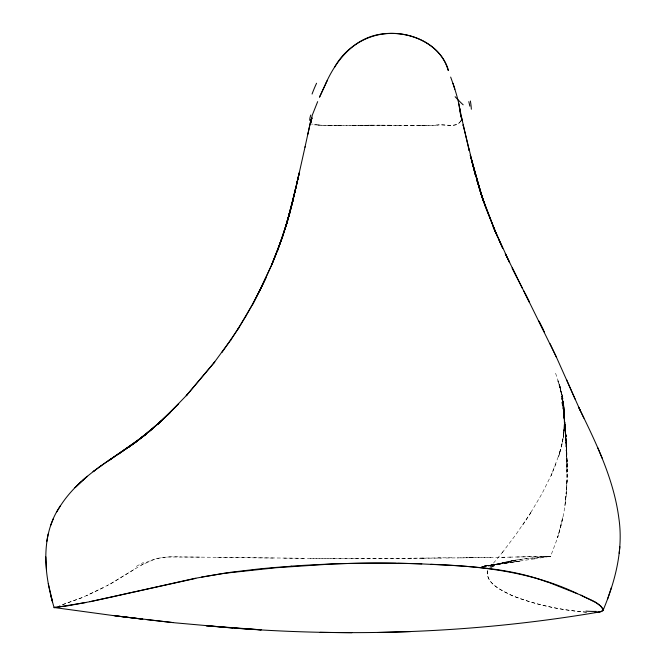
<?xml version="1.0" encoding="UTF-8"?>
<svg xmlns="http://www.w3.org/2000/svg" width="666" height="666" viewBox="0 0 666 666"><rect width="100%" height="100%" fill="white"/><g stroke="black" fill="none" stroke-linecap="round" stroke-linejoin="round"><path stroke-width="0.5" stroke-dasharray="3.33 2.5" d="M555.586 373.276L560.922 389.16L559.515 384.915L562.995 398.759L557.867 380.761L561.247 392.341L563.528 403.921L564.793 417.432L562.529 399.866C564.851 412.337 565.184 425.108 563.311 437.662L564.518 418.656L562.42 403.796L564.343 415.884L564.668 427.031L563.936 413.261L565.509 428.654L565.609 439.319L565.484 427.905L564.676 421.836L565.958 437.812L565.276 426.473L566.092 436.363L566.017 447.069L566.008 435.04L564.602 424.525L566.092 436.363L566.008 435.04L566.366 445.704L565.725 433.832L566.5 444.447L566.225 455.477L566.433 443.156L565.226 432.609L566.5 444.447L566.433 443.156L566.649 454.154L566.158 441.991L566.833 452.947L566.483 463.519L566.808 451.823L565.684 440.917L566.833 452.947L566.808 451.823L566.916 462.387L566.566 450.799L567.124 461.347L566.758 472.336L567.074 460.397L566.1 449.875L567.124 461.347L567.074 460.397L567.174 471.395L566.741 459.507L567.29 470.496L566.957 481.759L567.057 469.697L567.174 480.969L566.25 493.439L566.933 480.236L566.516 492.74L564.943 505.536L566.2 492.166C565.426 507.609 562.312 522.852 557.492 537.52L560.556 527.455L562.82 516.966L557.775 537.362L550.615 556.277L527.122 558.433L508.766 561.33M564.035 431.718L564.518 418.656M564.552 421.536L563.761 433.649L561.488 446.287C565.476 429.845 565.609 412.529 561.205 396.145L563.844 409.249L564.302 428.08L564.144 411.188L561.913 397.968L564.385 413.211L564.502 426.598L564.385 413.211L563.061 401.856L564.31 408.225L561.888 394.447L558.732 382.8L562.462 396.595M564.452 426.14L564.552 420.562C564.676 432.842 562.046 444.93 558.599 456.651L562.37 442.465L559.09 454.77L559.69 452.947L551.182 475.432L556.185 463.278M564.443 428.879L564.235 414.985L562.42 403.796M564.177 430.769L564.427 416.791L564.318 429.82M564.518 425.183L563.469 407.367L564.76 426.115L564.568 418.781L563.744 412.421L564.868 424.342L563.519 411.596L565.501 429.412L563.611 414.002L565.442 430.194L563.278 410.822L564.893 423.476M563.511 435.631L564.518 424.533M460.822 120.796C456.768 129.354 441.841 122.86 434.307 125.441M460.805 120.762C456.61 128.763 444.006 123.268 436.721 125.391M487.487 570.704C485.647 583.791 502.347 590.684 511.929 595.554C535.922 604.986 561.496 610.306 587.179 612.196M487.354 570.629C485.464 583.807 502.464 590.684 512.079 595.604C536.038 604.986 561.571 610.181 587.171 612.279M551.889 473.759L542.107 493.481L529.911 514.069L530.769 512.762L516.083 534.323L502.022 552.988M522.768 524.991L530.769 512.762M503.071 551.59L490.434 566.808M199.991 557.134L168.648 556.984L161.721 557.5L155.436 558.907L141.317 565.143L107.301 585.68M133.733 569.68L111.297 583.491L86.339 595.812M141.3 565.201C153.014 557.567 167.099 556.218 180.711 556.934M491.475 566.933L502.106 562.887L516.142 559.989M491.433 566.858L498.934 563.819L505.294 562.096M103.247 587.795L82.209 597.577L59.341 605.81M82.118 597.618L61.888 604.911M482.675 567.532L515.068 560.148L491.816 565.084L498.601 563.794L481.535 566.683M491.816 565.084L519.289 559.482M482.434 566.633L498.601 563.794M503.504 563.036L482.509 566.558M481.893 566.633L496.278 564.41L482.059 566.558M482.134 566.575L490.942 565.184M534.257 558.891L550.724 556.277M534.632 558.824L489.901 565.467M504.062 563.453L518.131 561.33M484.074 566.267L497.469 564.252L482.134 566.541L501.773 563.727M505.386 563.236L519.605 561.147M519.838 561.097L479.728 566.808M500.824 563.844L488.236 565.692L502.639 563.627M519.771 559.407L550.79 556.285L548.876 556.293M481.61 566.558L491.217 565.284M549.442 556.301L523.842 556.868M547.868 556.335L509.498 557.134M516.899 557.001L523.667 556.868M501.656 557.275L511.721 557.101M435.731 125.408L430.136 125.474M504.895 557.217L457.026 557.942M472.669 557.7L443.639 558.033M337.92 125.441L354.478 125.283M422.444 558.191L441.716 558.05M356.193 125.266L350 125.325M341.175 125.416L334.207 125.474M433.191 125.449L428.471 125.474M421.919 558.2L424.192 558.175M336.63 125.449L332.617 125.474M355.711 125.266L361.788 125.225M359.598 125.241L398.892 125.266M550.041 556.268L550.582 556.268M411.513 558.291L355.12 558.474M368.156 125.191L371.42 125.183M325.741 125.408L332.817 125.474M388.578 125.458L393.847 125.449M328.846 125.466L428.521 125.483M364.843 125.449L370.371 125.458M426.548 125.474L431.501 125.466M381.377 125.175L391.367 125.216M424.417 125.466L426.764 125.483M331.243 125.474L326.606 125.433M361.929 125.449L364.327 125.458M334.032 558.441L282.126 558.15M422.061 125.458L424.85 125.474M422.768 125.466L416.891 125.416M397.877 125.258L407.151 125.333M411.538 125.374L420.512 125.449M303.754 558.291L180.661 556.918M404.329 125.308L415.551 125.408M273.185 558.066L215.726 557.35M324.925 125.383L325.949 125.416M324.151 125.358L325.108 125.383M323.41 125.325L324.292 125.358M323.501 125.325L321.994 125.25M317.241 124.967L313.02 124.75L311.388 124.067M321.287 125.208L322.028 125.25M318.49 125.05L311.771 124.034M317.724 124.992L320.754 125.183M320.604 125.166L321.37 125.216M318.231 125.025L319.955 125.125M560.522 390.326L563.528 403.921L564.602 415.293L563.061 401.856M561.729 402.147L564.102 414.11M565.009 423.285L563.944 417.274L565.509 428.654L564.219 416.292L564.36 417.082M564.393 418.723L565.109 424.034M563.936 413.261L564.568 418.781M564.56 419.472L565.184 425.574M564.235 414.985L564.56 427.955L564.343 415.884L563.003 405.544L564.626 423.293M565.359 430.977L564.052 415.509L564.959 428.862M354.404 558.616A179.495 3.463 -0.1 0 1 309.057 558.491M136.355 566.408A1361.887 88.062 -50.1 0 1 143.515 562.462M489.818 567.549A530.186 52.631 11.2 0 1 490.984 566.758M490.717 557.334A165.334 1.407 -0.4 0 1 466.408 557.667M440.867 557.942A183.025 2.847 -0.2 0 1 409.84 558.191M371.262 125.166A32.892 0.499 0 0 1 381.485 125.166M422.435 558.191A181.935 3.913 -0.1 0 1 333.558 558.441M451.814 557.775A85.473 1.34 0 0 1 438.02 557.858M490.817 567.823A533.974 52.756 10.8 0 1 492.141 567.066M561.888 394.447L561.247 392.341L563.936 406.06L561.888 394.447"/><path stroke-width="1" d="M48.277 583.666L52.581 601.972C43.548 570.263 41.017 532.75 61.247 504.578C79.803 476.54 110.273 460.031 137.121 441.25L108.458 460.814L146.17 434.299L128.28 447.494L143.09 436.313M603.038 610.414C615.217 581.535 623.518 549.758 618.864 518.281C613.727 478.754 595.945 442.649 578.687 407.251L583.907 418.19M619.189 553.288L619.871 546.711M317.665 101.623L312.296 115.101L310.747 122.835M48.118 534.057L46.72 541.641M307.825 134.307L310.947 119.963M311.114 119.197L304.97 147.253M305.103 146.703L296.403 185.556L299.284 172.769M299.142 173.36L293.123 199.484L286.53 224.3L296.204 186.305L293.34 198.643L290.234 211.114L299.2 173.043M296.145 186.713L289.793 212.579L282.267 237.571L290.051 211.68M293.048 199.942L286.014 225.816L277.447 250.849L286.313 224.908M311.621 117.374L311.022 122.81M285.93 226.074L293.073 199.975L286.047 225.907L281.818 238.819L271.62 265.018L259.682 290.851L271.62 265.018L276.831 252.189L271.77 264.718L281.685 239.044M607.558 599.167L611.455 587.32M277.173 251.448L282.018 238.187M53.313 518.739L50.549 525.674M319.572 97.086L327.322 80.395M319.555 97.036L326.273 82.434M259.507 291.125L265.859 277.988M265.817 278.038L252.922 303.713L253.18 303.263L238.128 328.846L245.696 316.475M326.265 82.476C336.921 58.841 355.761 36.688 383.166 33.866C409.249 30.503 440.742 43.207 448.135 70.463M245.571 316.716L252.814 303.921M334.415 67.582C345.155 47.444 367.582 33.683 390.442 33.458A24.892 12.329 0 0 1 392.932 33.458C416.192 33.7 441.824 46.961 448.509 70.521M56.801 511.829L60.506 505.702M238.27 328.563L230.386 340.468L239.161 327.197L238.619 328.005M222.594 351.432L222.136 352.114L231.41 338.977L213.986 362.853L186.23 395.77L214.777 361.863L213.986 362.853M157.592 424.3L170.055 412.62L157.592 424.3L178.63 403.862L166.991 415.592L187.196 394.663M177.289 405.219L178.63 403.862M50.966 596.428L54.096 607.683L54.82 607.284M80.819 481.951L74.983 487.662L87.354 476.248L82.226 480.719M159.274 422.685L148.127 432.4L161.297 420.987L138.287 440.168L152.406 428.804L140.493 438.253M100.882 465.942L93.073 471.686L94.747 470.462M118.29 454.337L133.625 443.398M99.167 467.149L111.572 458.499M55.145 607.059L54.362 607.5L67.233 605.902L90.077 601.664L195.821 578.371M135.648 591.599L114.202 596.428M135.598 591.658L194.863 578.363L223.543 573.359M114.061 596.486L89.985 601.689M599.184 612.154L602.089 611.296L602.855 610.697L603.138 609.165L600.857 606.177L595.662 602.48L581.06 595.213L548.118 582.151M85.731 602.539L54.088 607.683M201.557 577.039L230.977 572.244L263.303 568.431M599.358 611.996C469.605 634.149 337.021 638.061 206.035 625.707L261.23 629.828L235.115 628.121M223.951 573.343L276.149 567.723L332.9 563.944A184.324 26.765 -0.1 0 1 352.023 563.411L357.534 563.311A183.45 26.632 -0.1 0 1 396.278 563.269M290.967 566.175C334.507 563.195 378.205 562.229 421.819 563.911M595.096 612.337L600.799 611.679L603.146 609.948C599.392 601.698 588.344 599.408 580.952 595.204M410.872 631.584L378.28 632.475M320.146 632.342L351.923 632.7M397.652 563.294L401.773 563.369A184.349 26.765 -0.1 0 1 420.845 563.869C463.361 566.025 507.084 566.874 547.41 582.117M430.785 564.285C480.852 566.092 531.651 571.736 577.364 593.639M232.625 627.938L175.2 622.843L146.67 619.63M173.002 622.593L114.294 615.717L54.52 607.567M114.294 615.717L142.815 619.172L115.909 615.9M522.36 288.27L512.162 267.915L529.378 302.131L523.851 291.025M525.124 293.623L556.468 357.284L580.128 410.281M544.538 332.342L538.911 321.095L543.215 329.728M516.666 276.781L505.278 253.646L509.64 262.645L493.198 226.806L502.747 248.326L498.568 239.086M556.468 357.284L550.016 343.614M575.141 399.2L566.541 379.637M497.394 236.438L486.197 208.916L476.698 179.737L485.131 206.169M597.768 447.752L602.289 458.391M450.657 77.081C455.394 90.035 459.682 103.397 460.905 117.199M481.66 195.862L496.103 233.741L482.509 198.493L470.213 155.028L481.66 195.862L470.879 157.551M453.013 83.367L454.878 89.227M479.012 187.579L483.308 201.057L474.475 171.445M475.141 173.959L471.511 160.023L475.765 176.39L463.078 124.767L463.536 126.748M468.589 148.252L469.122 150.516L461.113 115.476M458.766 103.655L460.855 116.467M459.698 108.208L462.271 121.087L461.921 119.297M46.52 570.196L45.812 556.909M309.873 120.463A556.027 16.375 -60.5 0 1 310.756 115.035M403.438 -74.567A503.762 11.555 -62.2 0 1 399.991 -68.273M312.071 94.048A530.769 72.869 -44 0 1 316.566 83.242M470.387 100.991A640.159 70.03 55.8 0 1 471.328 109.232M463.178 104.82A498.476 37.196 61 0 1 455.128 96.712M263.861 568.489A170.404 15.976 -1.1 0 1 291.45 566.25M596.187 611.38A362.312 19.739 13.9 0 1 585.947 611.122M468.806 101.648A671.361 58.608 57.8 0 1 469.838 106.169M312.354 118.198A500.074 10.248 -71 0 1 311.663 119.131M289.81 212.87L285.914 226.19L289.81 212.87M259.465 291.167L252.864 303.871L259.465 291.167"/></g></svg>
